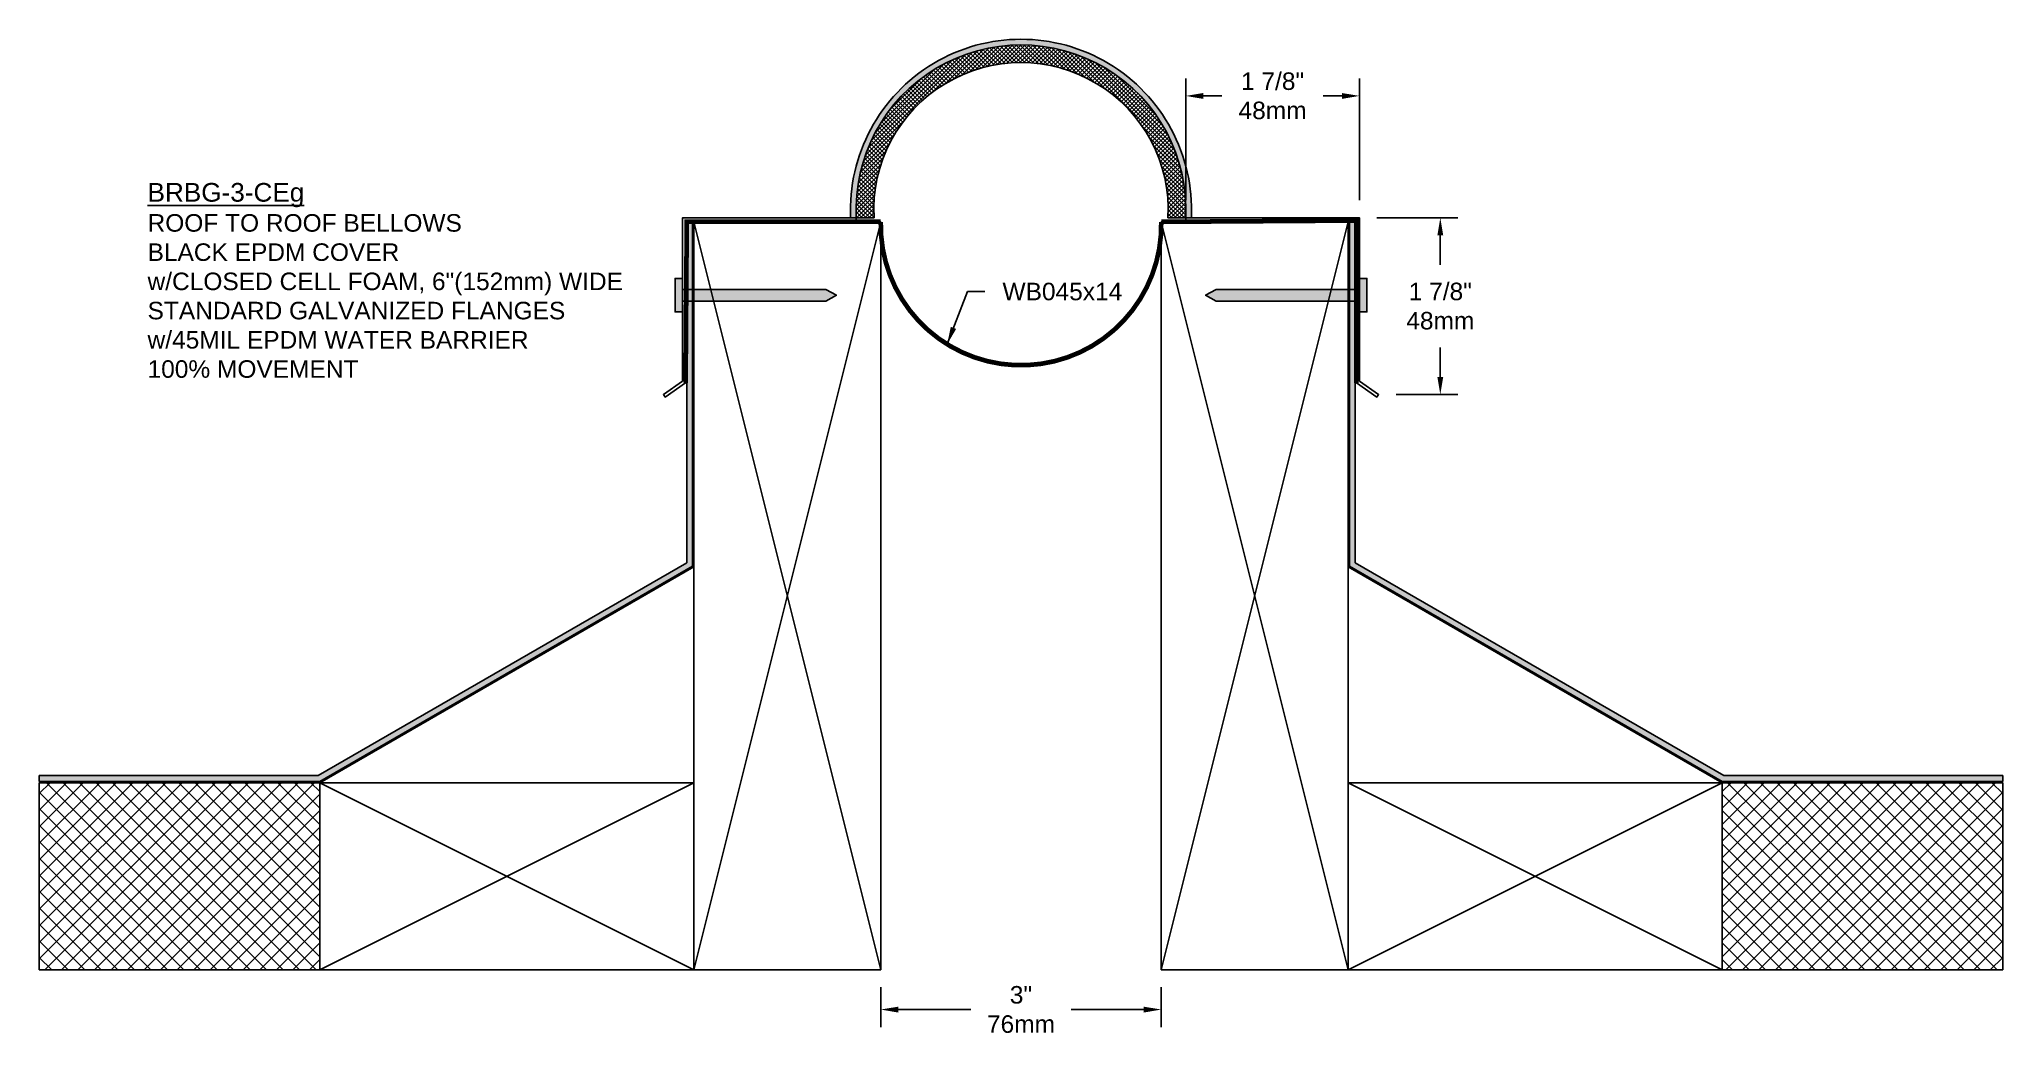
# Model space of a CAD drawing. Header units: inches. Extents: x -5.1 to 15.9, y -3.9 to 6.8.
import ezdxf

# ---------------------------------------------------------------- set-up
doc = ezdxf.new("R2010")
doc.units = ezdxf.units.IN
doc.header["$MEASUREMENT"] = 0
for name, color, linetype in [('Anchors', 4, 'Continuous'), ('Conditions', 1, 'Continuous'), ('Dimensions', 3, 'Continuous'), ('Fillers', 2, 'Continuous'), ('Metals', 7, 'Continuous'), ('Text', 2, 'Continuous')]:
    doc.layers.add(name, color=color, linetype=linetype)
doc.styles.add('Arial', font='arial.ttf')
doc.dimstyles.new('Arial', dxfattribs={"dimtxt": 0.1875, "dimasz": 0.1875, "dimexe": 0.1875, "dimexo": 0.1875, "dimgap": 0.1875, "dimtad": 0, "dimtih": 1, "dimtoh": 1, "dimdec": 4, "dimzin": 0, "dimdsep": 46, "dimlunit": 4, "dimtxsty": 'Arial', "dimcen": 0.09, "dimadec": 0, "dimazin": 0, "dimtfac": 1, "dimtdec": 4, "dimtofl": 0, "dimtmove": 0, "dimatfit": 3, "dimfxl": 0, "dimfrac": 2, "dimtolj": 1, "dimtzin": 0, "dimarcsym": 0})

# ---------------------------------------------------------------- blocks, each defined once
blk = doc.blocks.new('*X4')
at = {"color": 0}
for p, q in [((23.967, -46.92), (25.829, -45.059)), ((23.967, -46.744), (25.652, -45.059)), ((23.967, -46.567), (25.475, -45.059)), ((23.967, -46.39), (25.298, -45.059)), ((23.967, -46.213), (25.122, -45.059)), ((23.967, -46.037), (24.945, -45.059)), ((23.967, -45.86), (24.768, -45.059)), ((23.967, -45.683), (24.591, -45.059)), ((23.967, -45.506), (24.414, -45.059)), ((23.967, -45.329), (24.238, -45.059)), ((23.967, -45.153), (24.061, -45.059)), ((24.005, -47.059), (26.005, -45.059)), ((26.022, -47.059), (24.022, -45.059)), ((24.182, -47.059), (26.182, -45.059)), ((26.199, -47.059), (24.199, -45.059)), ((24.359, -47.059), (26.359, -45.059)), ((26.376, -47.059), (24.376, -45.059)), ((24.536, -47.059), (26.536, -45.059)), ((26.553, -47.059), (24.553, -45.059)), ((24.713, -47.059), (26.713, -45.059)), ((26.73, -47.059), (24.73, -45.059)), ((24.889, -47.059), (26.889, -45.059)), ((26.906, -47.059), (24.906, -45.059)), ((26.967, -46.943), (25.083, -45.059)), ((26.967, -46.766), (25.26, -45.059)), ((26.967, -46.589), (25.437, -45.059)), ((26.967, -46.412), (25.613, -45.059)), ((26.967, -46.236), (25.79, -45.059)), ((26.967, -46.059), (25.967, -45.059)), ((26.967, -45.882), (26.144, -45.059)), ((26.967, -45.705), (26.32, -45.059)), ((26.967, -45.529), (26.497, -45.059)), ((26.967, -45.352), (26.674, -45.059)), ((26.967, -45.175), (26.851, -45.059)), ((25.846, -47.059), (23.967, -45.18)), ((25.669, -47.059), (23.967, -45.357)), ((25.066, -47.059), (26.967, -45.158)), ((25.243, -47.059), (26.967, -45.335)), ((25.492, -47.059), (23.967, -45.534)), ((25.42, -47.059), (26.967, -45.511)), ((25.315, -47.059), (23.967, -45.711)), ((25.596, -47.059), (26.967, -45.688)), ((25.139, -47.059), (23.967, -45.887)), ((25.773, -47.059), (26.967, -45.865)), ((24.962, -47.059), (23.967, -46.064)), ((25.95, -47.059), (26.967, -46.042)), ((24.785, -47.059), (23.967, -46.241)), ((26.127, -47.059), (26.967, -46.219)), ((26.304, -47.059), (26.967, -46.395)), ((24.608, -47.059), (23.967, -46.418)), ((24.431, -47.059), (23.967, -46.594)), ((26.48, -47.059), (26.967, -46.572)), ((24.255, -47.059), (23.967, -46.771)), ((26.657, -47.059), (26.967, -46.749)), ((24.078, -47.059), (23.967, -46.948)), ((26.834, -47.059), (26.967, -46.926))]:
    blk.add_line(p, q, dxfattribs=at)
blk = doc.blocks.new('HATCHBLOCK')
blk.add_lwpolyline([(0, 2), (3, 2), (3, 0), (0, 0)], close=True)
blk.add_blockref('*X4', (-23.967, 47.059))
blk = doc.blocks.new('2X8')
for p, q in [((-2, 8), (0, 8)), ((-2, 8), (-2, 6)), ((-2, 8), (0, 0)), ((-2, 6), (-2, 8)), ((0, 8), (0, 0)), ((-2, 0), (-2, 6)), ((0, 0), (-2, 0))]:
    blk.add_line(p, q)
blk.add_lwpolyline([(0, 8), (-2, 0)])
blk = doc.blocks.new('2X4')
for p, q in [((0, 2), (4, 0)), ((0, 0), (4, 2)), ((0, 2), (4, 2)), ((0, 0), (0, 2)), ((4, 2), (4, 0)), ((4, 0), (0, 0))]:
    blk.add_line(p, q)
blk = doc.blocks.new('TRIANGLE')
blk.add_lwpolyline([(0, 2.309), (0, 0), (4, 0), (0, 2.309)])
blk = doc.blocks.new('*D6')
at = {"layer": 'Defpoints', "color": 0}
for p in [(3.942, -3.168), (6.942, -3.168), (6.942, -3.593)]:
    blk.add_point(p, dxfattribs=at)
at = {"layer": 'Dimensions', "color": 0, "lineweight": -2}
for p, q in [((3.942, -3.355), (3.942, -3.781)), ((6.942, -3.355), (6.942, -3.781)), ((4.13, -3.593), (4.906, -3.593)), ((6.755, -3.593), (5.979, -3.593))]:
    blk.add_line(p, q, dxfattribs=at)
at = {"layer": 'Dimensions', "color": 0}
for points in [[(4.13, -3.562), (4.13, -3.625), (3.942, -3.593)], [(6.755, -3.562), (6.755, -3.625), (6.942, -3.593)]]:
    blk.add_solid(points, dxfattribs=at)
at = {"layer": 'Dimensions', "color": 0, "insert": (5.442, -3.593), "char_height": 0.1875, "attachment_point": 5, "style": 'Arial'}
blk.add_mtext('\\A1;3"\\P76mm', dxfattribs=at)
blk = doc.blocks.new('NAIL2001')
blk.add_hatch(color=256).paths.add_polyline_path([(1.823, 6.257), (1.823, 6.375), (1.743, 6.375), (1.743, 6.015), (1.823, 6.015), (1.823, 6.132), (3.356, 6.132), (3.468, 6.195), (3.356, 6.257)])
blk.add_lwpolyline([(1.823, 6.132), (3.356, 6.132), (3.468, 6.195), (3.356, 6.257), (1.823, 6.257), (1.823, 6.375), (1.743, 6.375), (1.743, 6.015), (1.823, 6.015)], close=True)
blk = doc.blocks.new('*D8')
at = {"layer": 'Defpoints', "color": 0}
for p in [(9.061, 6.179), (7.204, 4.876), (9.061, 4.876)]:
    blk.add_point(p, dxfattribs=at)
at = {"layer": 'Dimensions', "color": 0, "lineweight": -2}
for p, q in [((7.204, 5.063), (7.204, 6.366)), ((9.061, 5.063), (9.061, 6.366)), ((7.392, 6.179), (7.592, 6.179)), ((8.874, 6.179), (8.674, 6.179))]:
    blk.add_line(p, q, dxfattribs=at)
at = {"layer": 'Dimensions', "color": 0}
for points in [[(7.392, 6.21), (7.392, 6.147), (7.204, 6.179)], [(8.874, 6.21), (8.874, 6.147), (9.061, 6.179)]]:
    blk.add_solid(points, dxfattribs=at)
at = {"layer": 'Dimensions', "color": 0, "insert": (8.133, 6.179), "char_height": 0.1875, "attachment_point": 5, "style": 'Arial'}
blk.add_mtext('\\A1;1 7/8"\\P48mm', dxfattribs=at)
blk = doc.blocks.new('*D9')
at = {"layer": 'Defpoints', "color": 0}
for p in [(9.061, 4.876), (9.266, 2.984), (9.927, 2.984)]:
    blk.add_point(p, dxfattribs=at)
at = {"layer": 'Dimensions', "color": 0, "lineweight": -2}
for p, q in [((9.249, 4.876), (10.115, 4.876)), ((9.927, 4.688), (9.927, 4.371)), ((9.927, 3.171), (9.927, 3.489)), ((9.454, 2.984), (10.115, 2.984))]:
    blk.add_line(p, q, dxfattribs=at)
at = {"layer": 'Dimensions', "color": 0}
for points in [[(9.896, 4.688), (9.958, 4.688), (9.927, 4.876)], [(9.896, 3.171), (9.958, 3.171), (9.927, 2.984)]]:
    blk.add_solid(points, dxfattribs=at)
at = {"layer": 'Dimensions', "color": 0, "insert": (9.927, 3.93), "char_height": 0.1875, "attachment_point": 5, "style": 'Arial'}
blk.add_mtext('\\A1;1 7/8"\\P48mm', dxfattribs=at)

msp = doc.modelspace()

# ---------------------------------------------------------------- hatches: boundary and pattern name
at = {"layer": 'Conditions'}
h = msp.add_hatch(color=256, dxfattribs=at)
h.paths.add_polyline_path([(1.92735, 4.83231), (1.86735, 4.83231), (1.86735, 4.11024), (1.92735, 4.11024)])
h.paths.add_polyline_path([(1.92735, 1.14805), (1.92735, 3.98524), (1.86735, 3.98524), (1.86735, 1.18558), (-2.0744, -1.09019), (-5.05765, -1.09019), (-5.05765, -1.15269), (-2.05765, -1.15269)])
h = msp.add_hatch(color=256, dxfattribs=at)
h.paths.add_polyline_path([(8.95735, 4.11024), (9.01735, 4.11024), (9.01735, 4.83231), (8.95735, 4.83231)])
h.paths.add_polyline_path([(8.95735, 1.14805), (12.94235, -1.15269), (15.94235, -1.15269), (15.94235, -1.09019), (12.95909, -1.09019), (9.01735, 1.18558), (9.01735, 3.98524), (8.95735, 3.98524)])
at = {"layer": 'Fillers'}
msp.add_hatch(color=256, dxfattribs=at).paths.add_polyline_path([(3.62041, 4.87571), (3.68041, 4.87571, -1.04949229), (7.20428, 4.87571), (7.26428, 4.87571, 1.04782522)])
h = msp.add_hatch(dxfattribs=at)
h.set_pattern_fill('ANSI37', color=256, scale=0.25, style=0)
h.paths.add_polyline_path([(3.68041, 4.87571), (3.87045, 4.87571, -1.05563379), (7.01424, 4.87571), (7.20428, 4.87571, 1.04949229)])

# ---------------------------------------------------------------- linework, layer by layer
at = {"layer": 'Conditions'}
for points in [[(-5.05765, -1.15269), (-2.05765, -1.15269), (1.92735, 1.14805), (1.92735, 4.83231), (1.86735, 4.83231), (1.86735, 1.18558), (-2.0744, -1.09019), (-5.05765, -1.09019)], [(15.94235, -1.15269), (12.94235, -1.15269), (8.95735, 1.14805), (8.95735, 4.83231), (9.01735, 4.83231), (9.01735, 1.18558), (12.95909, -1.09019), (15.94235, -1.09019)]]:
    msp.add_lwpolyline(points, close=True, dxfattribs=at)
at = {"layer": 'Fillers'}
for p, q in [((3.62041, 4.87571), (3.87041, 4.87571)), ((7.01428, 4.87571), (7.26428, 4.87571))]:
    msp.add_line(p, q, dxfattribs=at)
for points in [[(7.26428, 4.87571, 1.04782522), (3.62041, 4.87571)], [(7.20428, 4.87571, 1.04949229), (3.68041, 4.87571, 1.04782522)], [(7.01424, 4.87571, 1.05563379), (3.87045, 4.87571, 1.04782522)]]:
    msp.add_lwpolyline(points, format="xyb", dxfattribs=at)
at = {"layer": 'Fillers', "const_width": 0.05}
msp.add_lwpolyline([(9.02928, 3.11006), (9.02928, 4.84571), (6.94235, 4.83231, -1.02286996), (3.94235, 4.83231), (1.86735, 4.83231), (1.85541, 3.11006)], format="xyb", dxfattribs=at)
at = {"layer": 'Metals'}
for points in [[(1.82341, 3.12733), (1.82341, 4.87571), (3.68041, 4.87571), (3.68041, 4.84571), (1.85541, 4.84571), (1.85541, 3.11006), (1.63726, 2.95731), (1.61862, 2.98393)], [(9.06128, 3.12733), (9.06128, 4.87571), (7.20428, 4.87571), (7.20428, 4.84571), (9.02928, 4.84571), (9.02928, 3.11006), (9.24743, 2.95731), (9.26607, 2.98393)]]:
    msp.add_lwpolyline(points, close=True, dxfattribs=at)

# ---------------------------------------------------------------- block references
at = {"layer": 'Anchors'}
msp.add_blockref('NAIL2001', (0, -2.14723), dxfattribs=at)
at = {"layer": 'Anchors', "xscale": -1}
msp.add_blockref('NAIL2001', (10.88469, -2.14723), dxfattribs=at)
at = {"layer": 'Conditions', "xscale": -1}
for name, p in [('2X8', (1.94235, -3.16769)), ('TRIANGLE', (1.94235, -1.16769)), ('HATCHBLOCK', (-2.05765, -3.16769)), ('2X4', (1.94235, -3.16769))]:
    msp.add_blockref(name, p, dxfattribs=at)
at = {"layer": 'Conditions'}
for name, p in [('2X8', (8.94235, -3.16769)), ('TRIANGLE', (8.94235, -1.16769)), ('2X4', (8.94235, -3.16769)), ('HATCHBLOCK', (12.94235, -3.16769))]:
    msp.add_blockref(name, p, dxfattribs=at)

# ---------------------------------------------------------------- texts
at = {"layer": 'Text', "insert": (-3.89947, 5.24779), "char_height": 0.2, "width": 5.234375, "attachment_point": 1, "style": 'Arial'}
msp.add_mtext('{\\LBRBG-3-CEg\\P\\H0.9375x;\\lROOF TO ROOF BELLOWS\\PBLACK EPDM COVER\\Pw/CLOSED CELL FOAM, 6"(152mm) WIDE\\PSTANDARD GALVANIZED FLANGES\\Pw/45MIL EPDM WATER BARRIER\\P100% MOVEMENT}', dxfattribs=at)
at = {"layer": 'Text', "insert": (5.24448, 4.08568), "char_height": 0.1875, "attachment_point": 4, "style": 'Arial'}
msp.add_mtext('WB045x14', dxfattribs=at)

# ---------------------------------------------------------------- dimensions: what is measured, and where the dimension line sits
at = {"layer": 'Dimensions'}
for base, p1, p2, text, picture, middle in [((9.06128, 6.17853), (7.20428, 4.87571), (9.06128, 4.87571), '<>\\P48mm', '*D8', (8.13278, 6.17853)), ((6.94235, -3.59337), (3.94235, -3.16769), (6.94235, -3.16769), '<>\\P76mm', '*D6', (5.44235, -3.59337))]:
    dim = msp.add_linear_dim(base=base, p1=p1, p2=p2, text=text, dimstyle='Arial', dxfattribs=at)
    dim.commit()
    dim.dimension.update_dxf_attribs({"geometry": picture, "text_midpoint": middle})
dim = msp.add_linear_dim(base=(9.92707, 2.98393), p1=(9.06128, 4.87571), p2=(9.26607, 2.98393), angle=90, text='<>\\P48mm', dimstyle='Arial', dxfattribs=at)
dim.commit()
dim.dimension.update_dxf_attribs({"geometry": '*D9', "text_midpoint": (9.92707, 3.92982)})

# ---------------------------------------------------------------- leaders
at = {"layer": 'Text', "annotation_type": 0, "has_hookline": 1, "hookline_direction": 0, "text_width": 1.26543}
msp.add_leader([(4.6526, 3.52267), (4.86948, 4.08568), (5.05698, 4.08568)], dimstyle='Arial', override={"dimgap": 0.1875, "dimtad": 0}, dxfattribs=at)

doc.saveas('drawing.dxf')
